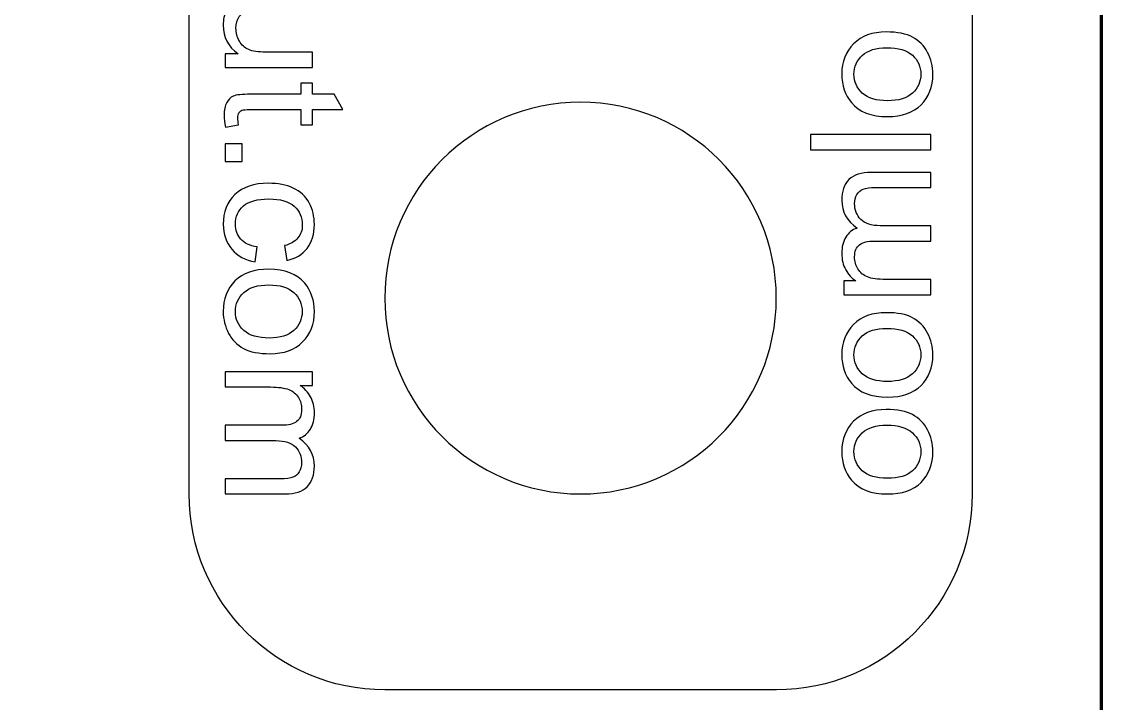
# Model space of a CAD drawing. Header units: centimetres. Extents: x -14.3 to 14.3, y -10 to 9.9.
# Drawn here: x 12.33 to 14.3, y -8.775 to -7.532 of the extents above; entities that cross this region are included whole.
import ezdxf

# ---------------------------------------------------------------- set-up
doc = ezdxf.new("R2010")
doc.units = ezdxf.units.CM
doc.header["$MEASUREMENT"] = 0
doc.layers.add('Layer 1', color=7, linetype='Continuous')

msp = doc.modelspace()

# ---------------------------------------------------------------- linework, layer by layer
at = {"layer": 'Layer 1', "color": 250, "lineweight": 70}
for points in [[(-14.3, -9), (-14.3, -9), (-14.3, 8.9), (-14.3, 8.9), (-14.3, 8.9), (-14.3, 9.45219), (-13.85219, 9.9), (-13.3, 9.9), (-13.3, 9.9), (-13.3, 9.9), (13.3, 9.9), (13.3, 9.9), (13.3, 9.9), (13.85219, 9.9), (14.3, 9.45219), (14.3, 8.9), (14.3, 8.9), (14.3, 8.9), (14.3, -9), (14.3, -9), (14.3, -9), (14.3, -9.55219), (13.85219, -10), (13.3, -10), (13.3, -10), (13.3, -10), (-13.3, -10), (-13.3, -10), (-13.3, -10), (-13.85219, -10), (-14.3, -9.55219), (-14.3, -9)], [(2.3, -10), (2.3, -10), (2.3, -7), (2.3, -7), (2.3, -7), (2.3, -6.44781), (2.74781, -6), (3.3, -6), (3.3, -6), (3.3, -6), (14.3, -6), (14.3, -6), (14.3, -6), (14.3, -6), (14.3, -7), (14.3, -7), (14.3, -7), (14.3, -7), (14.3, -9), (14.3, -9), (14.3, -9), (14.3, -9.55219), (13.85219, -10), (13.3, -10), (13.3, -10), (13.3, -10), (3.3, -10), (3.3, -10), (3.3, -10), (3.3, -10), (2.3, -10), (2.3, -10)]]:
    msp.add_open_spline(points, degree=3, knots=[0, 0, 0, 0, 0.125, 0.125, 0.125, 0.125, 0.25, 0.25, 0.25, 0.25, 0.375, 0.375, 0.375, 0.375, 0.5, 0.5, 0.5, 0.5, 0.625, 0.625, 0.625, 0.625, 0.75, 0.75, 0.75, 0.75, 0.875, 0.875, 0.875, 0.875, 1, 1, 1, 1], dxfattribs=at)
at = {"layer": 'Layer 1', "color": 250}
for points, knots in [([(12.63571, -8.39286), (12.63571, -8.59), (12.79571, -8.75), (12.99286, -8.75), (12.99286, -8.75), (12.99286, -8.75), (13.70714, -8.75), (13.70714, -8.75), (13.70714, -8.75), (13.90429, -8.75), (14.06429, -8.59), (14.06429, -8.39286), (14.06429, -8.39286), (14.06429, -8.39286), (14.06429, -6.60715), (14.06429, -6.60715), (14.06429, -6.60715), (14.06429, -6.41001), (13.90429, -6.25), (13.70714, -6.25), (13.70714, -6.25), (13.70714, -6.25), (12.99286, -6.25), (12.99286, -6.25), (12.99286, -6.25), (12.79571, -6.25), (12.63571, -6.41001), (12.63571, -6.60715), (12.63571, -6.60715), (12.63571, -6.60715), (12.63571, -8.39286), (12.63571, -8.39286)], [0, 0, 0, 0, 0.125, 0.125, 0.125, 0.125, 0.25, 0.25, 0.25, 0.25, 0.375, 0.375, 0.375, 0.375, 0.5, 0.5, 0.5, 0.5, 0.625, 0.625, 0.625, 0.625, 0.75, 0.75, 0.75, 0.75, 0.875, 0.875, 0.875, 0.875, 1, 1, 1, 1]), ([(12.69799, -7.53795), (12.69799, -7.52825), (12.69975, -7.51913), (12.70335, -7.51072), (12.70335, -7.51072), (12.70694, -7.5023), (12.71152, -7.49605), (12.71696, -7.49197), (12.71696, -7.49197), (12.72241, -7.48789), (12.72916, -7.48514), (12.73705, -7.48349), (12.73705, -7.48349), (12.74234, -7.48235), (12.75057, -7.4817), (12.76205, -7.4817), (12.76205, -7.4817), (12.76205, -7.4817), (12.86071, -7.4817), (12.86071, -7.4817), (12.86071, -7.4817), (12.86071, -7.4817), (12.86071, -7.5096), (12.86071, -7.5096), (12.86071, -7.5096), (12.86071, -7.5096), (12.77254, -7.5096), (12.77254, -7.5096), (12.77254, -7.5096), (12.75846, -7.5096), (12.74886, -7.51025), (12.74397, -7.51139), (12.74397, -7.51139), (12.73688, -7.51314), (12.73128, -7.51687), (12.72723, -7.52255), (12.72723, -7.52255), (12.72319, -7.52823), (12.7212, -7.53517), (12.7212, -7.54353), (12.7212, -7.54353), (12.7212, -7.5519), (12.72331, -7.55964), (12.72745, -7.56697), (12.72745, -7.56697), (12.7316, -7.5743), (12.73728, -7.57955), (12.74442, -7.58259), (12.74442, -7.58259), (12.75156, -7.58564), (12.76186, -7.58728), (12.77545, -7.58728), (12.77545, -7.58728), (12.77545, -7.58728), (12.86071, -7.58728), (12.86071, -7.58728), (12.86071, -7.58728), (12.86071, -7.58728), (12.86071, -7.61518), (12.86071, -7.61518), (12.86071, -7.61518), (12.86071, -7.61518), (12.70156, -7.61518), (12.70156, -7.61518), (12.70156, -7.61518), (12.70156, -7.61518), (12.70156, -7.59018), (12.70156, -7.59018), (12.70156, -7.59018), (12.70156, -7.59018), (12.725, -7.59018), (12.725, -7.59018), (12.725, -7.59018), (12.70702, -7.57738), (12.69799, -7.55994), (12.69799, -7.53795)], [0, 0, 0, 0, 0.0526316, 0.0526316, 0.0526316, 0.0526316, 0.1052632, 0.1052632, 0.1052632, 0.1052632, 0.1578947, 0.1578947, 0.1578947, 0.1578947, 0.2105263, 0.2105263, 0.2105263, 0.2105263, 0.2631579, 0.2631579, 0.2631579, 0.2631579, 0.3157895, 0.3157895, 0.3157895, 0.3157895, 0.3684211, 0.3684211, 0.3684211, 0.3684211, 0.4210526, 0.4210526, 0.4210526, 0.4210526, 0.4736842, 0.4736842, 0.4736842, 0.4736842, 0.5263158, 0.5263158, 0.5263158, 0.5263158, 0.5789474, 0.5789474, 0.5789474, 0.5789474, 0.6315789, 0.6315789, 0.6315789, 0.6315789, 0.6842105, 0.6842105, 0.6842105, 0.6842105, 0.7368421, 0.7368421, 0.7368421, 0.7368421, 0.7894737, 0.7894737, 0.7894737, 0.7894737, 0.8421053, 0.8421053, 0.8421053, 0.8421053, 0.8947368, 0.8947368, 0.8947368, 0.8947368, 0.9473684, 0.9473684, 0.9473684, 0.9473684, 1, 1, 1, 1]), ([(13.82634, -7.62746), (13.82634, -7.60485), (13.83366, -7.58645), (13.84799, -7.5721), (13.84799, -7.5721), (13.86232, -7.55775), (13.8821, -7.55045), (13.90737, -7.55045), (13.90737, -7.55045), (13.92784, -7.55045), (13.94385, -7.5537), (13.95558, -7.56005), (13.95558, -7.56005), (13.96732, -7.5664), (13.97655, -7.5756), (13.98304, -7.58773), (13.98304, -7.58773), (13.98953, -7.59986), (13.99263, -7.61311), (13.99263, -7.62746), (13.99263, -7.62746), (13.99264, -7.65048), (13.98549, -7.66907), (13.97121, -7.68326), (13.97121, -7.68326), (13.95693, -7.69746), (13.93646, -7.70469), (13.9096, -7.70469), (13.9096, -7.70469), (13.88014, -7.70469), (13.85816, -7.69618), (13.84397, -7.67925), (13.84397, -7.67925), (13.83219, -7.6651), (13.82634, -7.6478), (13.82634, -7.62746)], [0, 0, 0, 0, 0.1111111, 0.1111111, 0.1111111, 0.1111111, 0.2222222, 0.2222222, 0.2222222, 0.2222222, 0.3333333, 0.3333333, 0.3333333, 0.3333333, 0.4444444, 0.4444444, 0.4444444, 0.4444444, 0.5555556, 0.5555556, 0.5555556, 0.5555556, 0.6666667, 0.6666667, 0.6666667, 0.6666667, 0.7777778, 0.7777778, 0.7777778, 0.7777778, 0.8888889, 0.8888889, 0.8888889, 0.8888889, 1, 1, 1, 1]), ([(13.84866, -7.62746), (13.84866, -7.6414), (13.85375, -7.65287), (13.86384, -7.66206), (13.86384, -7.66206), (13.87393, -7.67125), (13.88923, -7.6759), (13.9096, -7.6759), (13.9096, -7.6759), (13.92997, -7.6759), (13.94522, -7.67125), (13.95536, -7.66206), (13.95536, -7.66206), (13.9655, -7.65287), (13.97054, -7.6414), (13.97054, -7.62746), (13.97054, -7.62746), (13.97054, -7.61363), (13.96532, -7.60205), (13.95514, -7.59286), (13.95514, -7.59286), (13.94495, -7.58367), (13.92958, -7.57925), (13.90871, -7.57925), (13.90871, -7.57925), (13.88903, -7.57925), (13.87398, -7.58384), (13.86384, -7.59308), (13.86384, -7.59308), (13.8537, -7.60232), (13.84866, -7.61373), (13.84866, -7.62746)], [0, 0, 0, 0, 0.125, 0.125, 0.125, 0.125, 0.25, 0.25, 0.25, 0.25, 0.375, 0.375, 0.375, 0.375, 0.5, 0.5, 0.5, 0.5, 0.625, 0.625, 0.625, 0.625, 0.75, 0.75, 0.75, 0.75, 0.875, 0.875, 0.875, 0.875, 1, 1, 1, 1]), ([(12.69955, -7.70268), (12.69955, -7.69256), (12.70114, -7.68482), (12.70424, -7.67925), (12.70424, -7.67925), (12.70734, -7.67367), (12.71125, -7.66969), (12.71629, -7.66742), (12.71629, -7.66742), (12.72134, -7.66514), (12.73203, -7.66407), (12.74821, -7.66407), (12.74821, -7.66407), (12.74821, -7.66407), (12.83973, -7.66407), (12.83973, -7.66407), (12.83973, -7.66407), (12.83973, -7.66407), (12.83973, -7.64353), (12.83973, -7.64353), (12.83973, -7.64353), (12.83973, -7.64353), (12.86071, -7.64353), (12.86071, -7.64353), (12.86071, -7.64353), (12.86071, -7.64353), (12.86071, -7.66407), (12.86071, -7.66407), (12.86071, -7.66407), (12.86071, -7.66407), (12.90022, -7.66407), (12.90022, -7.66407), (12.90022, -7.66407), (12.90022, -7.66407), (12.91629, -7.69175), (12.91629, -7.69175), (12.91629, -7.69175), (12.91629, -7.69175), (12.86071, -7.69175), (12.86071, -7.69175), (12.86071, -7.69175), (12.86071, -7.69175), (12.86071, -7.71987), (12.86071, -7.71987), (12.86071, -7.71987), (12.86071, -7.71987), (12.83973, -7.71987), (12.83973, -7.71987), (12.83973, -7.71987), (12.83973, -7.71987), (12.83973, -7.69175), (12.83973, -7.69175), (12.83973, -7.69175), (12.83973, -7.69175), (12.74665, -7.69175), (12.74665, -7.69175), (12.74665, -7.69175), (12.73896, -7.69175), (12.73412, -7.69233), (12.73192, -7.69331), (12.73192, -7.69331), (12.72972, -7.69429), (12.72786, -7.69578), (12.72656, -7.698), (12.72656, -7.698), (12.72526, -7.70021), (12.72478, -7.70346), (12.72478, -7.70759), (12.72478, -7.70759), (12.72478, -7.71069), (12.72497, -7.71481), (12.72567, -7.71987), (12.72567, -7.71987), (12.72567, -7.71987), (12.70201, -7.72389), (12.70201, -7.72389), (12.70201, -7.72389), (12.70041, -7.71604), (12.69955, -7.70888), (12.69955, -7.70268)], [0, 0, 0, 0, 0.05, 0.05, 0.05, 0.05, 0.1, 0.1, 0.1, 0.1, 0.15, 0.15, 0.15, 0.15, 0.2, 0.2, 0.2, 0.2, 0.25, 0.25, 0.25, 0.25, 0.3, 0.3, 0.3, 0.3, 0.35, 0.35, 0.35, 0.35, 0.4, 0.4, 0.4, 0.4, 0.45, 0.45, 0.45, 0.45, 0.5, 0.5, 0.5, 0.5, 0.55, 0.55, 0.55, 0.55, 0.6, 0.6, 0.6, 0.6, 0.65, 0.65, 0.65, 0.65, 0.7, 0.7, 0.7, 0.7, 0.75, 0.75, 0.75, 0.75, 0.8, 0.8, 0.8, 0.8, 0.85, 0.85, 0.85, 0.85, 0.9, 0.9, 0.9, 0.9, 0.95, 0.95, 0.95, 0.95, 1, 1, 1, 1]), ([(12.99263, -8.03572), (12.99263, -7.83857), (13.15263, -7.67858), (13.34978, -7.67858), (13.34978, -7.67858), (13.54692, -7.67858), (13.70692, -7.83857), (13.70692, -8.03572), (13.70692, -8.03572), (13.70692, -8.23286), (13.54692, -8.39286), (13.34978, -8.39286), (13.34978, -8.39286), (13.15263, -8.39286), (12.99263, -8.23286), (12.99263, -8.03572)], [0, 0, 0, 0, 0.25, 0.25, 0.25, 0.25, 0.5, 0.5, 0.5, 0.5, 0.75, 0.75, 0.75, 0.75, 1, 1, 1, 1]), ([(13.76942, -7.76541), (13.76942, -7.76541), (13.76942, -7.7375), (13.76942, -7.7375), (13.76942, -7.7375), (13.76942, -7.7375), (13.98906, -7.7375), (13.98906, -7.7375), (13.98906, -7.7375), (13.98906, -7.7375), (13.98906, -7.76541), (13.98906, -7.76541), (13.98906, -7.76541), (13.98906, -7.76541), (13.76942, -7.76541), (13.76942, -7.76541)], [0, 0, 0, 0, 0.25, 0.25, 0.25, 0.25, 0.5, 0.5, 0.5, 0.5, 0.75, 0.75, 0.75, 0.75, 1, 1, 1, 1]), ([(12.70156, -7.78661), (12.70156, -7.78661), (12.70156, -7.75469), (12.70156, -7.75469), (12.70156, -7.75469), (12.70156, -7.75469), (12.73236, -7.75469), (12.73236, -7.75469), (12.73236, -7.75469), (12.73236, -7.75469), (12.73236, -7.78661), (12.73236, -7.78661), (12.73236, -7.78661), (12.73236, -7.78661), (12.70156, -7.78661), (12.70156, -7.78661)], [0, 0, 0, 0, 0.25, 0.25, 0.25, 0.25, 0.5, 0.5, 0.5, 0.5, 0.75, 0.75, 0.75, 0.75, 1, 1, 1, 1]), ([(13.82634, -7.95447), (13.82634, -7.94229), (13.82881, -7.93235), (13.83371, -7.92456), (13.83371, -7.92456), (13.8386, -7.91676), (13.84545, -7.91124), (13.85424, -7.90804), (13.85424, -7.90804), (13.83567, -7.89503), (13.82634, -7.87823), (13.82634, -7.85737), (13.82634, -7.85737), (13.82634, -7.84106), (13.83077, -7.82842), (13.83951, -7.81965), (13.83951, -7.81965), (13.84825, -7.81087), (13.86174, -7.80648), (13.87991, -7.80648), (13.87991, -7.80648), (13.87991, -7.80648), (13.98906, -7.80648), (13.98906, -7.80648), (13.98906, -7.80648), (13.98906, -7.80648), (13.98906, -7.83416), (13.98906, -7.83416), (13.98906, -7.83416), (13.98906, -7.83416), (13.88884, -7.83416), (13.88884, -7.83416), (13.88884, -7.83416), (13.87805, -7.83416), (13.87037, -7.83503), (13.86563, -7.83683), (13.86563, -7.83683), (13.86088, -7.83864), (13.85692, -7.84213), (13.85402, -7.84688), (13.85402, -7.84688), (13.85112, -7.85163), (13.84978, -7.85699), (13.84978, -7.8634), (13.84978, -7.8634), (13.84978, -7.87496), (13.8535, -7.88477), (13.86094, -7.89241), (13.86094, -7.89241), (13.86838, -7.90006), (13.88027, -7.9038), (13.89665, -7.9038), (13.89665, -7.9038), (13.89665, -7.9038), (13.98906, -7.9038), (13.98906, -7.9038), (13.98906, -7.9038), (13.98906, -7.9038), (13.98906, -7.9317), (13.98906, -7.9317), (13.98906, -7.9317), (13.98906, -7.9317), (13.88572, -7.9317), (13.88572, -7.9317), (13.88572, -7.9317), (13.87373, -7.9317), (13.8647, -7.93385), (13.85871, -7.9384), (13.85871, -7.9384), (13.85272, -7.94294), (13.84978, -7.95039), (13.84978, -7.96072), (13.84978, -7.96072), (13.84978, -7.96857), (13.85181, -7.97593), (13.8558, -7.98259), (13.8558, -7.98259), (13.8598, -7.98925), (13.86553, -7.99411), (13.87322, -7.9971), (13.87322, -7.9971), (13.88091, -8.0001), (13.89199, -8.00157), (13.90647, -8.00157), (13.90647, -8.00157), (13.90647, -8.00157), (13.98906, -8.00157), (13.98906, -8.00157), (13.98906, -8.00157), (13.98906, -8.00157), (13.98906, -8.02947), (13.98906, -8.02947), (13.98906, -8.02947), (13.98906, -8.02947), (13.82991, -8.02947), (13.82991, -8.02947), (13.82991, -8.02947), (13.82991, -8.02947), (13.82991, -8.00447), (13.82991, -8.00447), (13.82991, -8.00447), (13.82991, -8.00447), (13.85223, -8.00447), (13.85223, -8.00447), (13.85223, -8.00447), (13.84444, -7.99931), (13.83823, -7.9925), (13.83348, -7.98393), (13.83348, -7.98393), (13.82874, -7.97536), (13.82634, -7.96541), (13.82634, -7.95447)], [0, 0, 0, 0, 0.0357143, 0.0357143, 0.0357143, 0.0357143, 0.0714286, 0.0714286, 0.0714286, 0.0714286, 0.1071429, 0.1071429, 0.1071429, 0.1071429, 0.1428571, 0.1428571, 0.1428571, 0.1428571, 0.1785714, 0.1785714, 0.1785714, 0.1785714, 0.2142857, 0.2142857, 0.2142857, 0.2142857, 0.25, 0.25, 0.25, 0.25, 0.2857143, 0.2857143, 0.2857143, 0.2857143, 0.3214286, 0.3214286, 0.3214286, 0.3214286, 0.3571429, 0.3571429, 0.3571429, 0.3571429, 0.3928571, 0.3928571, 0.3928571, 0.3928571, 0.4285714, 0.4285714, 0.4285714, 0.4285714, 0.4642857, 0.4642857, 0.4642857, 0.4642857, 0.5, 0.5, 0.5, 0.5, 0.5357143, 0.5357143, 0.5357143, 0.5357143, 0.5714286, 0.5714286, 0.5714286, 0.5714286, 0.6071429, 0.6071429, 0.6071429, 0.6071429, 0.6428571, 0.6428571, 0.6428571, 0.6428571, 0.6785714, 0.6785714, 0.6785714, 0.6785714, 0.7142857, 0.7142857, 0.7142857, 0.7142857, 0.75, 0.75, 0.75, 0.75, 0.7857143, 0.7857143, 0.7857143, 0.7857143, 0.8214286, 0.8214286, 0.8214286, 0.8214286, 0.8571429, 0.8571429, 0.8571429, 0.8571429, 0.8928571, 0.8928571, 0.8928571, 0.8928571, 0.9285714, 0.9285714, 0.9285714, 0.9285714, 0.9642857, 0.9642857, 0.9642857, 0.9642857, 1, 1, 1, 1]), ([(12.69799, -7.90112), (12.69799, -7.87861), (12.70519, -7.86056), (12.71942, -7.84688), (12.71942, -7.84688), (12.73365, -7.8332), (12.75401, -7.82634), (12.78058, -7.82634), (12.78058, -7.82634), (12.79776, -7.82634), (12.81278, -7.82916), (12.82567, -7.83505), (12.82567, -7.83505), (12.83855, -7.84093), (12.84824, -7.85003), (12.85469, -7.86206), (12.85469, -7.86206), (12.86113, -7.87409), (12.86428, -7.8872), (12.86428, -7.90134), (12.86428, -7.90134), (12.86428, -7.91921), (12.85985, -7.93374), (12.85111, -7.94509), (12.85111, -7.94509), (12.84238, -7.95645), (12.83014, -7.96377), (12.81406, -7.96697), (12.81406, -7.96697), (12.81406, -7.96697), (12.81004, -7.93996), (12.81004, -7.93996), (12.81004, -7.93996), (12.82073, -7.93738), (12.82876, -7.93268), (12.83415, -7.92612), (12.83415, -7.92612), (12.83954, -7.91956), (12.84219, -7.91175), (12.84219, -7.90246), (12.84219, -7.90246), (12.84219, -7.88842), (12.83719, -7.87686), (12.82745, -7.86808), (12.82745, -7.86808), (12.81772, -7.85931), (12.80232, -7.85492), (12.78125, -7.85492), (12.78125, -7.85492), (12.75988, -7.85492), (12.74451, -7.85917), (12.73482, -7.86764), (12.73482, -7.86764), (12.72513, -7.87611), (12.72009, -7.88727), (12.72009, -7.9009), (12.72009, -7.9009), (12.72009, -7.91184), (12.72342, -7.9208), (12.72991, -7.92813), (12.72991, -7.92813), (12.7364, -7.93546), (12.74634, -7.94023), (12.75982, -7.94219), (12.75982, -7.94219), (12.75982, -7.94219), (12.75647, -7.96965), (12.75647, -7.96965), (12.75647, -7.96965), (12.7382, -7.96665), (12.72395, -7.95899), (12.71361, -7.94666), (12.71361, -7.94666), (12.70328, -7.93432), (12.69799, -7.91909), (12.69799, -7.90112)], [0, 0, 0, 0, 0.0526316, 0.0526316, 0.0526316, 0.0526316, 0.1052632, 0.1052632, 0.1052632, 0.1052632, 0.1578947, 0.1578947, 0.1578947, 0.1578947, 0.2105263, 0.2105263, 0.2105263, 0.2105263, 0.2631579, 0.2631579, 0.2631579, 0.2631579, 0.3157895, 0.3157895, 0.3157895, 0.3157895, 0.3684211, 0.3684211, 0.3684211, 0.3684211, 0.4210526, 0.4210526, 0.4210526, 0.4210526, 0.4736842, 0.4736842, 0.4736842, 0.4736842, 0.5263158, 0.5263158, 0.5263158, 0.5263158, 0.5789474, 0.5789474, 0.5789474, 0.5789474, 0.6315789, 0.6315789, 0.6315789, 0.6315789, 0.6842105, 0.6842105, 0.6842105, 0.6842105, 0.7368421, 0.7368421, 0.7368421, 0.7368421, 0.7894737, 0.7894737, 0.7894737, 0.7894737, 0.8421053, 0.8421053, 0.8421053, 0.8421053, 0.8947368, 0.8947368, 0.8947368, 0.8947368, 0.9473684, 0.9473684, 0.9473684, 0.9473684, 1, 1, 1, 1]), ([(12.69799, -8.06027), (12.69799, -8.03725), (12.70514, -8.01867), (12.71942, -8.00447), (12.71942, -8.00447), (12.7337, -7.99027), (12.75438, -7.98304), (12.78125, -7.98304), (12.78125, -7.98304), (12.81071, -7.98304), (12.83247, -7.99155), (12.84665, -8.00849), (12.84665, -8.00849), (12.85844, -8.02263), (12.86428, -8.03993), (12.86428, -8.06027), (12.86428, -8.06027), (12.86428, -8.08288), (12.85719, -8.10128), (12.84286, -8.11563), (12.84286, -8.11563), (12.82852, -8.12998), (12.80875, -8.13706), (12.78348, -8.13706), (12.78348, -8.13706), (12.76301, -8.13706), (12.74678, -8.13403), (12.73504, -8.12768), (12.73504, -8.12768), (12.72331, -8.12133), (12.7143, -8.11213), (12.70781, -8.1), (12.70781, -8.1), (12.70132, -8.08787), (12.69799, -8.07462), (12.69799, -8.06027)], [0, 0, 0, 0, 0.1111111, 0.1111111, 0.1111111, 0.1111111, 0.2222222, 0.2222222, 0.2222222, 0.2222222, 0.3333333, 0.3333333, 0.3333333, 0.3333333, 0.4444444, 0.4444444, 0.4444444, 0.4444444, 0.5555556, 0.5555556, 0.5555556, 0.5555556, 0.6666667, 0.6666667, 0.6666667, 0.6666667, 0.7777778, 0.7777778, 0.7777778, 0.7777778, 0.8888889, 0.8888889, 0.8888889, 0.8888889, 1, 1, 1, 1]), ([(12.72009, -8.06027), (12.72009, -8.07411), (12.7253, -8.08546), (12.73549, -8.09465), (12.73549, -8.09465), (12.74568, -8.10384), (12.76127, -8.10849), (12.78214, -8.10849), (12.78214, -8.10849), (12.80182, -8.10849), (12.81665, -8.10389), (12.82679, -8.09465), (12.82679, -8.09465), (12.83692, -8.0854), (12.84196, -8.074), (12.84196, -8.06027), (12.84196, -8.06027), (12.84196, -8.04633), (12.83687, -8.03464), (12.82679, -8.02545), (12.82679, -8.02545), (12.8167, -8.01626), (12.80162, -8.01161), (12.78125, -8.01161), (12.78125, -8.01161), (12.76088, -8.01161), (12.74563, -8.01626), (12.73549, -8.02545), (12.73549, -8.02545), (12.72535, -8.03464), (12.72009, -8.04633), (12.72009, -8.06027)], [0, 0, 0, 0, 0.125, 0.125, 0.125, 0.125, 0.25, 0.25, 0.25, 0.25, 0.375, 0.375, 0.375, 0.375, 0.5, 0.5, 0.5, 0.5, 0.625, 0.625, 0.625, 0.625, 0.75, 0.75, 0.75, 0.75, 0.875, 0.875, 0.875, 0.875, 1, 1, 1, 1]), ([(13.82634, -8.13907), (13.82634, -8.11645), (13.83366, -8.09806), (13.84799, -8.08371), (13.84799, -8.08371), (13.86232, -8.06936), (13.8821, -8.06228), (13.90737, -8.06228), (13.90737, -8.06228), (13.92784, -8.06228), (13.94385, -8.06531), (13.95558, -8.07166), (13.95558, -8.07166), (13.96732, -8.07801), (13.97655, -8.08743), (13.98304, -8.09956), (13.98304, -8.09956), (13.98953, -8.11169), (13.99263, -8.12471), (13.99263, -8.13907), (13.99263, -8.13907), (13.99264, -8.16209), (13.98549, -8.1809), (13.97121, -8.19509), (13.97121, -8.19509), (13.95693, -8.20929), (13.93646, -8.2163), (13.9096, -8.2163), (13.9096, -8.2163), (13.88014, -8.2163), (13.85816, -8.20779), (13.84397, -8.19085), (13.84397, -8.19085), (13.83219, -8.17671), (13.82634, -8.15941), (13.82634, -8.13907)], [0, 0, 0, 0, 0.1111111, 0.1111111, 0.1111111, 0.1111111, 0.2222222, 0.2222222, 0.2222222, 0.2222222, 0.3333333, 0.3333333, 0.3333333, 0.3333333, 0.4444444, 0.4444444, 0.4444444, 0.4444444, 0.5555556, 0.5555556, 0.5555556, 0.5555556, 0.6666667, 0.6666667, 0.6666667, 0.6666667, 0.7777778, 0.7777778, 0.7777778, 0.7777778, 0.8888889, 0.8888889, 0.8888889, 0.8888889, 1, 1, 1, 1]), ([(13.84866, -8.13907), (13.84866, -8.153), (13.85375, -8.1647), (13.86384, -8.17389), (13.86384, -8.17389), (13.87393, -8.18308), (13.88923, -8.18773), (13.9096, -8.18773), (13.9096, -8.18773), (13.92997, -8.18773), (13.94522, -8.18308), (13.95536, -8.17389), (13.95536, -8.17389), (13.9655, -8.1647), (13.97054, -8.153), (13.97054, -8.13907), (13.97054, -8.13907), (13.97054, -8.12523), (13.96532, -8.11388), (13.95514, -8.10469), (13.95514, -8.10469), (13.94495, -8.0955), (13.92958, -8.09085), (13.90871, -8.09085), (13.90871, -8.09085), (13.88903, -8.09085), (13.87398, -8.09545), (13.86384, -8.10469), (13.86384, -8.10469), (13.8537, -8.11393), (13.84866, -8.12533), (13.84866, -8.13907)], [0, 0, 0, 0, 0.125, 0.125, 0.125, 0.125, 0.25, 0.25, 0.25, 0.25, 0.375, 0.375, 0.375, 0.375, 0.5, 0.5, 0.5, 0.5, 0.625, 0.625, 0.625, 0.625, 0.75, 0.75, 0.75, 0.75, 0.875, 0.875, 0.875, 0.875, 1, 1, 1, 1]), ([(12.70156, -8.39286), (12.70156, -8.39286), (12.70156, -8.36518), (12.70156, -8.36518), (12.70156, -8.36518), (12.70156, -8.36518), (12.80178, -8.36518), (12.80178, -8.36518), (12.80178, -8.36518), (12.81257, -8.36518), (12.82048, -8.36431), (12.82522, -8.3625), (12.82522, -8.3625), (12.82997, -8.3607), (12.83371, -8.35743), (12.83661, -8.35268), (12.83661, -8.35268), (12.8395, -8.34793), (12.84085, -8.34234), (12.84085, -8.33594), (12.84085, -8.33594), (12.84085, -8.32438), (12.83713, -8.31479), (12.82969, -8.30715), (12.82969, -8.30715), (12.82225, -8.29951), (12.81035, -8.29554), (12.79397, -8.29554), (12.79397, -8.29554), (12.79397, -8.29554), (12.70156, -8.29554), (12.70156, -8.29554), (12.70156, -8.29554), (12.70156, -8.29554), (12.70156, -8.26764), (12.70156, -8.26764), (12.70156, -8.26764), (12.70156, -8.26764), (12.80491, -8.26764), (12.80491, -8.26764), (12.80491, -8.26764), (12.81689, -8.26764), (12.82593, -8.26549), (12.83192, -8.26094), (12.83192, -8.26094), (12.83791, -8.2564), (12.84085, -8.24894), (12.84085, -8.23862), (12.84085, -8.23862), (12.84085, -8.23077), (12.83904, -8.22341), (12.83504, -8.21675), (12.83504, -8.21675), (12.83105, -8.21009), (12.8251, -8.20545), (12.81741, -8.20246), (12.81741, -8.20246), (12.80972, -8.19947), (12.79863, -8.19777), (12.78415, -8.19777), (12.78415, -8.19777), (12.78415, -8.19777), (12.70156, -8.19777), (12.70156, -8.19777), (12.70156, -8.19777), (12.70156, -8.19777), (12.70156, -8.17009), (12.70156, -8.17009), (12.70156, -8.17009), (12.70156, -8.17009), (12.86071, -8.17009), (12.86071, -8.17009), (12.86071, -8.17009), (12.86071, -8.17009), (12.86071, -8.19487), (12.86071, -8.19487), (12.86071, -8.19487), (12.86071, -8.19487), (12.83839, -8.19487), (12.83839, -8.19487), (12.83839, -8.19487), (12.84618, -8.20003), (12.8524, -8.20706), (12.85714, -8.21563), (12.85714, -8.21563), (12.86189, -8.2242), (12.86428, -8.23393), (12.86428, -8.24487), (12.86428, -8.24487), (12.86428, -8.25705), (12.86181, -8.26699), (12.85692, -8.27478), (12.85692, -8.27478), (12.85202, -8.28257), (12.84517, -8.2881), (12.83638, -8.2913), (12.83638, -8.2913), (12.85496, -8.30431), (12.86428, -8.32111), (12.86428, -8.34197), (12.86428, -8.34197), (12.86428, -8.35828), (12.85985, -8.37092), (12.85111, -8.37969), (12.85111, -8.37969), (12.84238, -8.38847), (12.82911, -8.39286), (12.81094, -8.39286), (12.81094, -8.39286), (12.81094, -8.39286), (12.70156, -8.39286), (12.70156, -8.39286)], [0, 0, 0, 0, 0.0357143, 0.0357143, 0.0357143, 0.0357143, 0.0714286, 0.0714286, 0.0714286, 0.0714286, 0.1071429, 0.1071429, 0.1071429, 0.1071429, 0.1428571, 0.1428571, 0.1428571, 0.1428571, 0.1785714, 0.1785714, 0.1785714, 0.1785714, 0.2142857, 0.2142857, 0.2142857, 0.2142857, 0.25, 0.25, 0.25, 0.25, 0.2857143, 0.2857143, 0.2857143, 0.2857143, 0.3214286, 0.3214286, 0.3214286, 0.3214286, 0.3571429, 0.3571429, 0.3571429, 0.3571429, 0.3928571, 0.3928571, 0.3928571, 0.3928571, 0.4285714, 0.4285714, 0.4285714, 0.4285714, 0.4642857, 0.4642857, 0.4642857, 0.4642857, 0.5, 0.5, 0.5, 0.5, 0.5357143, 0.5357143, 0.5357143, 0.5357143, 0.5714286, 0.5714286, 0.5714286, 0.5714286, 0.6071429, 0.6071429, 0.6071429, 0.6071429, 0.6428571, 0.6428571, 0.6428571, 0.6428571, 0.6785714, 0.6785714, 0.6785714, 0.6785714, 0.7142857, 0.7142857, 0.7142857, 0.7142857, 0.75, 0.75, 0.75, 0.75, 0.7857143, 0.7857143, 0.7857143, 0.7857143, 0.8214286, 0.8214286, 0.8214286, 0.8214286, 0.8571429, 0.8571429, 0.8571429, 0.8571429, 0.8928571, 0.8928571, 0.8928571, 0.8928571, 0.9285714, 0.9285714, 0.9285714, 0.9285714, 0.9642857, 0.9642857, 0.9642857, 0.9642857, 1, 1, 1, 1]), ([(13.82634, -8.31563), (13.82634, -8.29302), (13.83366, -8.27462), (13.84799, -8.26027), (13.84799, -8.26027), (13.86232, -8.24592), (13.8821, -8.23884), (13.90737, -8.23884), (13.90737, -8.23884), (13.92784, -8.23884), (13.94385, -8.24187), (13.95558, -8.24822), (13.95558, -8.24822), (13.96732, -8.25457), (13.97655, -8.26377), (13.98304, -8.2759), (13.98304, -8.2759), (13.98953, -8.28803), (13.99263, -8.30128), (13.99263, -8.31563), (13.99263, -8.31563), (13.99264, -8.33865), (13.98549, -8.35746), (13.97121, -8.37166), (13.97121, -8.37166), (13.95693, -8.38585), (13.93646, -8.39286), (13.9096, -8.39286), (13.9096, -8.39286), (13.88014, -8.39286), (13.85816, -8.38435), (13.84397, -8.36741), (13.84397, -8.36741), (13.83219, -8.35327), (13.82634, -8.33597), (13.82634, -8.31563)], [0, 0, 0, 0, 0.1111111, 0.1111111, 0.1111111, 0.1111111, 0.2222222, 0.2222222, 0.2222222, 0.2222222, 0.3333333, 0.3333333, 0.3333333, 0.3333333, 0.4444444, 0.4444444, 0.4444444, 0.4444444, 0.5555556, 0.5555556, 0.5555556, 0.5555556, 0.6666667, 0.6666667, 0.6666667, 0.6666667, 0.7777778, 0.7777778, 0.7777778, 0.7777778, 0.8888889, 0.8888889, 0.8888889, 0.8888889, 1, 1, 1, 1]), ([(13.84866, -8.31563), (13.84866, -8.32957), (13.85375, -8.34126), (13.86384, -8.35045), (13.86384, -8.35045), (13.87393, -8.35964), (13.88923, -8.36429), (13.9096, -8.36429), (13.9096, -8.36429), (13.92997, -8.36429), (13.94522, -8.35964), (13.95536, -8.35045), (13.95536, -8.35045), (13.9655, -8.34126), (13.97054, -8.32957), (13.97054, -8.31563), (13.97054, -8.31563), (13.97054, -8.30179), (13.96532, -8.29044), (13.95514, -8.28125), (13.95514, -8.28125), (13.94495, -8.27206), (13.92958, -8.26742), (13.90871, -8.26742), (13.90871, -8.26742), (13.88903, -8.26742), (13.87398, -8.27201), (13.86384, -8.28125), (13.86384, -8.28125), (13.8537, -8.2905), (13.84866, -8.3019), (13.84866, -8.31563)], [0, 0, 0, 0, 0.125, 0.125, 0.125, 0.125, 0.25, 0.25, 0.25, 0.25, 0.375, 0.375, 0.375, 0.375, 0.5, 0.5, 0.5, 0.5, 0.625, 0.625, 0.625, 0.625, 0.75, 0.75, 0.75, 0.75, 0.875, 0.875, 0.875, 0.875, 1, 1, 1, 1])]:
    msp.add_open_spline(points, degree=3, knots=knots, dxfattribs=at)

doc.saveas('drawing.dxf')
